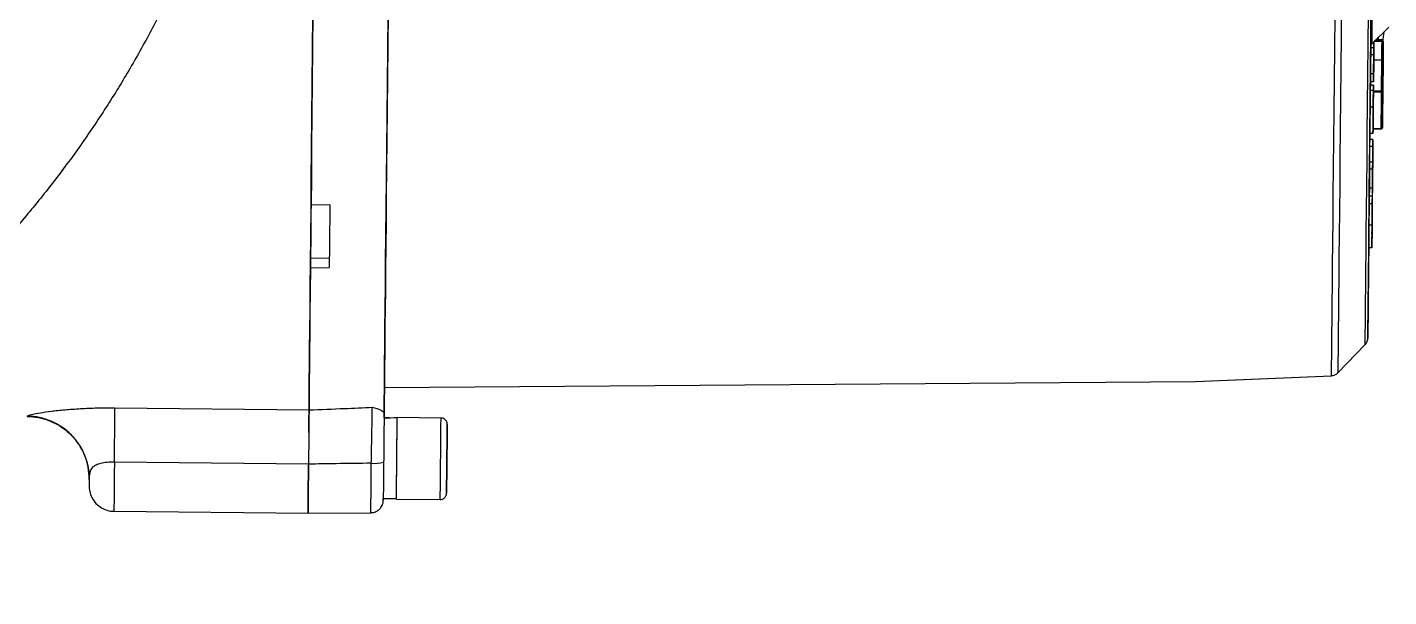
# Model space of a CAD drawing. Header units: millimetres. Extents: x 2448 to 4397, y 790 to 2168.
# Drawn here: x 3273.9 to 3469.7, y 1017.3 to 1099.1 of the extents above; entities that cross this region are included whole.
import ezdxf

# ---------------------------------------------------------------- set-up
doc = ezdxf.new("R2010")
doc.units = ezdxf.units.MM

msp = doc.modelspace()

# ---------------------------------------------------------------- linework, layer by layer
at = {"color": 7, "linetype": 'Continuous', "lineweight": 25}
for p, q in [((3467.055, 1096.193), (3467.077, 1098.408)), ((3467.192, 1096.706), (3469.652, 1099.118)), ((3467.045, 1095.163), (3467.055, 1096.193)), ((3467.505, 1096.189), (3467.055, 1096.193)), ((3467.511, 1096.789), (3467.481, 1093.758)), ((3467.483, 1093.945), (3467.51, 1096.636)), ((3467.495, 1095.158), (3467.505, 1096.189)), ((3467.51, 1096.636), (3467.498, 1095.413)), ((3467.505, 1096.189), (3467.514, 1097.021)), ((3467.514, 1097.021), (3467.508, 1096.432)), ((3467.508, 1096.432), (3467.508, 1096.432)), ((3467.508, 1096.432), (3467.508, 1096.432)), ((3467.514, 1097.016), (3467.511, 1096.789)), ((3468.685, 1097.077), (3467.582, 1097.088)), ((3467.812, 1097.314), (3468.687, 1097.305)), ((3468.687, 1097.309), (3467.816, 1097.317)), ((3468.147, 1097.618), (3468.144, 1097.314)), ((3468.15, 1097.645), (3468.147, 1097.314)), ((3468.687, 1097.305), (3468.687, 1097.309)), ((3467.018, 1092.447), (3467.045, 1095.163)), ((3467.495, 1095.158), (3467.045, 1095.163)), ((3467.468, 1092.442), (3467.495, 1095.158)), ((3467.498, 1095.413), (3467.483, 1093.945)), ((3467.488, 1094.457), (3468.658, 1094.445)), ((3468.614, 1090.006), (3468.658, 1094.445)), ((3468.837, 1094.316), (3468.793, 1089.877)), ((3468.846, 1095.166), (3468.796, 1090.203)), ((3468.842, 1094.784), (3468.819, 1092.494)), ((3468.846, 1095.166), (3468.843, 1094.912)), ((3467.468, 1092.442), (3467.018, 1092.447)), ((3467.484, 1094.063), (3467.457, 1091.283)), ((3467.481, 1093.758), (3467.479, 1093.54)), ((3467.484, 1094.063), (3467.484, 1094.063)), ((3467.484, 1094.063), (3467.484, 1094.063)), ((3467.484, 1094.063), (3467.484, 1094.063)), ((3468.819, 1092.494), (3468.794, 1090.012)), ((3468.817, 1092.303), (3468.794, 1090.012)), ((3468.817, 1092.303), (3468.815, 1092.048)), ((3466.994, 1090.052), (3467.002, 1090.814)), ((3467.002, 1090.814), (3467.007, 1091.287)), ((3467.002, 1090.814), (3467.002, 1090.814)), ((3467.452, 1090.81), (3467.002, 1090.814)), ((3467.452, 1090.81), (3467.002, 1090.814)), ((3467.457, 1091.283), (3467.007, 1091.287)), ((3467.425, 1088.144), (3467.452, 1090.81)), ((3467.452, 1090.81), (3467.452, 1090.81)), ((3467.457, 1091.283), (3467.457, 1091.283)), ((3468.814, 1091.921), (3468.764, 1086.957)), ((3468.815, 1092.112), (3468.791, 1089.63)), ((3468.815, 1092.112), (3468.793, 1089.821)), ((3466.994, 1090.052), (3466.994, 1090.052)), ((3467.444, 1090.048), (3466.994, 1090.052)), ((3467.444, 1090.048), (3466.994, 1090.052)), ((3467.433, 1088.937), (3467.433, 1088.937)), ((3467.44, 1089.648), (3467.435, 1089.158)), ((3467.444, 1090.048), (3467.438, 1089.43)), ((3467.446, 1090.171), (3467.44, 1089.648)), ((3468.612, 1089.778), (3467.442, 1089.79)), ((3467.444, 1090.048), (3467.444, 1090.048)), ((3467.444, 1090.018), (3468.614, 1090.006)), ((3467.446, 1090.171), (3467.446, 1090.171)), ((3468.742, 1084.723), (3468.786, 1089.162)), ((3468.791, 1089.63), (3468.768, 1087.339)), ((3468.795, 1090.075), (3468.793, 1089.821)), ((3467.42, 1087.64), (3466.97, 1087.644)), ((3467.425, 1088.144), (3467.425, 1088.144)), ((3468.767, 1087.212), (3468.764, 1086.957)), ((3467.39, 1084.587), (3468.56, 1084.575)), ((3467.39, 1084.556), (3468.56, 1084.544)), ((3466.924, 1083.014), (3466.924, 1083.014)), ((3467.374, 1083.01), (3466.924, 1083.014)), ((3467.374, 1083.01), (3466.924, 1083.014)), ((3466.925, 1083.014), (3466.933, 1083.879)), ((3467.383, 1083.874), (3466.933, 1083.879)), ((3467.374, 1083.01), (3467.345, 1080.01)), ((3467.374, 1083.01), (3467.374, 1083.01)), ((3466.892, 1079.771), (3466.914, 1081.986)), ((3467.364, 1081.981), (3466.914, 1081.986)), ((3467.342, 1079.767), (3467.364, 1081.981)), ((3467.35, 1080.594), (3467.348, 1080.367)), ((3466.855, 1076.024), (3466.882, 1078.741)), ((3466.882, 1078.741), (3466.892, 1079.771)), ((3467.332, 1078.736), (3466.882, 1078.741)), ((3467.342, 1079.767), (3466.892, 1079.771)), ((3467.305, 1076.02), (3467.332, 1078.736)), ((3467.348, 1080.367), (3467.318, 1077.336)), ((3467.32, 1077.523), (3467.347, 1080.214)), ((3467.334, 1078.991), (3467.32, 1077.523)), ((3467.332, 1078.736), (3467.342, 1079.767)), ((3467.347, 1080.214), (3467.334, 1078.991)), ((3467.345, 1080.01), (3467.345, 1080.01)), ((3467.345, 1080.01), (3467.345, 1080.01)), ((3467.321, 1077.64), (3467.276, 1073.066)), ((3467.318, 1077.336), (3467.316, 1077.118)), ((3467.321, 1077.64), (3467.321, 1077.64)), ((3467.321, 1077.64), (3467.321, 1077.64)), ((3467.321, 1077.64), (3467.321, 1077.64)), ((3467.293, 1074.869), (3466.844, 1074.874)), ((3467.305, 1076.02), (3466.855, 1076.024)), ((3317.423, 1073.632), (3314.722, 1073.559)), ((3467.282, 1073.749), (3466.832, 1073.754)), ((3467.276, 1073.066), (3467.267, 1072.19)), ((3467.275, 1073.028), (3467.281, 1073.595)), ((3466.769, 1067.435), (3466.802, 1070.686)), ((3467.252, 1070.682), (3466.802, 1070.686)), ((3467.219, 1067.431), (3467.252, 1070.682)), ((3467.267, 1072.19), (3467.261, 1071.64)), ((3467.263, 1071.76), (3467.263, 1071.76)), ((3467.247, 1070.19), (3467.22, 1067.431)), ((3467.239, 1069.427), (3467.247, 1070.163)), ((3467.246, 1070.139), (3467.239, 1069.427)), ((3467.239, 1069.427), (3467.239, 1069.427)), ((3467.239, 1069.427), (3467.239, 1069.427)), ((3467.247, 1070.19), (3467.247, 1070.19)), ((3466.646, 1054.983), (3466.77, 1067.435)), ((3467.219, 1067.431), (3466.769, 1067.435)), ((3467.219, 1067.431), (3467.219, 1067.431)), ((3467.22, 1067.431), (3467.22, 1067.431)), ((3467.227, 1068.193), (3467.227, 1068.193)), ((3314.646, 1065.945), (3314.633, 1064.564)), ((3317.346, 1065.918), (3314.646, 1065.945)), ((3314.633, 1064.564), (3317.334, 1064.637)), ((3462.329, 1049.482), (3466.261, 1053.544)), ((3466.644, 1054.791), (3466.646, 1054.983)), ((3325.263, 1047.365), (3441.851, 1048.242)), ((3441.851, 1048.242), (3461.416, 1049.072)), ((3286.532, 1044.464), (3314.431, 1044.187)), ((3325.22, 1043.028), (3325.228, 1043.826)), ((3333.41, 1043.001), (3327.111, 1043.063)), ((3334.252, 1037.142), (3334.279, 1039.842)), ((3334.279, 1039.842), (3334.252, 1037.142)), ((3334.279, 1039.842), (3334.279, 1039.842)), ((3314.354, 1036.392), (3286.455, 1036.669)), ((3334.225, 1034.442), (3334.252, 1037.142)), ((3334.252, 1037.142), (3334.225, 1034.442)), ((3334.252, 1037.142), (3334.252, 1037.142)), ((3334.225, 1034.442), (3334.225, 1034.442)), ((3334.225, 1034.442), (3334.225, 1034.442)), ((3286.385, 1029.616), (3314.284, 1029.339)), ((3325.105, 1031.436), (3325.105, 1031.448)), ((3325.105, 1031.436), (3326.995, 1031.418)), ((3326.994, 1031.364), (3333.294, 1031.301)), ((3314.284, 1029.339), (3323.316, 1029.406))]:
    msp.add_line(p, q, dxfattribs=at)
at = {"color": 7, "linetype": 'Continuous', "lineweight": 25, "flags": 128}
for points in [[(3467.09, 1099.656), (3467.077, 1098.398), (3467.067, 1097.437), (3467.061, 1096.783), (3467.057, 1096.442), (3467.057, 1096.417), (3467.06, 1096.708), (3467.066, 1097.312), (3467.075, 1098.224), (3467.087, 1099.436), (3467.102, 1100.935), (3467.119, 1102.709), (3467.14, 1104.74), (3467.162, 1107.01), (3467.187, 1109.497), (3467.213, 1112.178), (3467.242, 1115.028), (3467.271, 1118.021), (3467.302, 1121.129), (3467.334, 1124.323), (3467.366, 1127.572)], [(3467.498, 1127.597), (3467.465, 1124.209), (3467.432, 1120.885), (3467.4, 1117.659), (3467.369, 1114.563), (3467.34, 1111.63), (3467.312, 1108.891), (3467.288, 1106.372), (3467.265, 1104.101), (3467.245, 1102.101), (3467.228, 1100.393), (3467.214, 1098.994), (3467.204, 1097.918), (3467.196, 1097.177), (3467.193, 1096.779), (3467.192, 1096.706)], [(3325.228, 1043.826), (3325.235, 1044.587), (3325.246, 1045.677), (3325.26, 1047.091), (3325.277, 1048.824), (3325.298, 1050.87), (3325.321, 1053.22), (3325.347, 1055.866), (3325.376, 1058.798), (3325.408, 1062.005), (3325.442, 1065.474), (3325.479, 1069.193), (3325.518, 1073.148), (3325.56, 1077.324), (3325.603, 1081.705), (3325.649, 1086.274), (3325.696, 1091.014), (3325.744, 1095.908), (3325.794, 1100.937), (3325.845, 1106.082), (3325.897, 1111.324), (3325.95, 1116.642), (3326.004, 1122.018)], [(3314.431, 1044.187), (3314.442, 1045.301), (3314.456, 1046.739), (3314.473, 1048.496), (3314.494, 1050.565), (3314.517, 1052.939), (3314.544, 1055.609), (3314.573, 1058.565), (3314.605, 1061.795), (3314.64, 1065.288), (3314.677, 1069.03), (3314.716, 1073.008), (3314.758, 1077.206), (3314.802, 1081.609), (3314.847, 1086.2), (3314.895, 1090.962), (3314.943, 1095.877), (3314.994, 1100.928), (3315.045, 1106.094), (3315.097, 1111.356), (3315.15, 1116.696)], [(3315.148, 1116.51), (3315.096, 1111.273), (3315.045, 1106.109), (3314.995, 1101.039), (3314.946, 1096.079), (3314.898, 1091.249), (3314.851, 1086.565), (3314.806, 1082.045), (3314.763, 1077.704), (3314.722, 1073.559)], [(3462.857, 1102.706), (3462.809, 1097.941), (3462.763, 1093.307), (3462.719, 1088.823), (3462.676, 1084.505), (3462.635, 1080.372), (3462.596, 1076.441), (3462.559, 1072.726), (3462.524, 1069.244), (3462.492, 1066.008), (3462.463, 1063.03), (3462.436, 1060.324), (3462.412, 1057.9), (3462.391, 1055.767), (3462.373, 1053.935), (3462.358, 1052.41), (3462.346, 1051.2), (3462.337, 1050.308), (3462.331, 1049.738), (3462.329, 1049.493), (3462.329, 1049.482)], [(3325.797, 1101.252), (3325.75, 1096.467), (3325.704, 1091.816), (3325.659, 1087.317), (3325.616, 1082.985), (3325.575, 1078.839), (3325.536, 1074.893), (3325.499, 1071.163), (3325.464, 1067.662), (3325.432, 1064.405), (3325.402, 1061.403), (3325.375, 1058.668), (3325.351, 1056.21), (3325.329, 1054.038), (3325.31, 1052.161), (3325.295, 1050.586), (3325.282, 1049.318), (3325.273, 1048.364), (3325.267, 1047.725), (3325.264, 1047.405), (3325.263, 1047.365)], [(3461.416, 1049.072), (3461.416, 1049.08), (3461.418, 1049.307), (3461.424, 1049.848), (3461.432, 1050.702), (3461.444, 1051.865), (3461.458, 1053.332), (3461.476, 1055.098), (3461.496, 1057.156), (3461.519, 1059.497), (3461.545, 1062.114), (3461.574, 1064.995), (3461.605, 1068.13), (3461.638, 1071.506), (3461.674, 1075.111), (3461.712, 1078.93), (3461.752, 1082.948), (3461.793, 1087.15), (3461.837, 1091.52), (3461.882, 1096.041), (3461.928, 1100.695)], [(3466.261, 1053.544), (3466.261, 1053.551), (3466.263, 1053.779), (3466.269, 1054.329), (3466.277, 1055.2), (3466.289, 1056.386), (3466.304, 1057.884), (3466.321, 1059.687), (3466.342, 1061.787), (3466.366, 1064.176), (3466.392, 1066.843), (3466.421, 1069.777), (3466.453, 1072.967), (3466.487, 1076.398), (3466.523, 1080.055), (3466.562, 1083.925), (3466.602, 1087.989), (3466.644, 1092.232), (3466.688, 1096.636), (3466.733, 1101.181)], [(3467.107, 1101.53), (3467.063, 1097.04), (3467.02, 1092.69), (3466.978, 1088.498), (3466.938, 1084.483), (3466.9, 1080.66), (3466.864, 1077.047), (3466.831, 1073.657), (3466.799, 1070.507), (3466.771, 1067.608), (3466.745, 1064.973), (3466.721, 1062.613), (3466.701, 1060.538), (3466.683, 1058.757), (3466.668, 1057.278), (3466.657, 1056.105), (3466.648, 1055.245), (3466.643, 1054.702), (3466.641, 1054.476), (3466.641, 1054.469)], [(3468.679, 1096.537), (3468.836, 1097.424), (3468.972, 1098.451)], [(3468.658, 1094.445), (3468.661, 1094.713), (3468.664, 1095.01), (3468.667, 1095.33), (3468.671, 1095.668), (3468.674, 1096.018), (3468.678, 1096.373), (3468.681, 1096.729), (3468.685, 1097.077)], [(3468.687, 1097.305), (3468.687, 1097.3), (3468.687, 1097.285), (3468.686, 1097.262), (3468.686, 1097.232), (3468.686, 1097.197), (3468.685, 1097.158), (3468.685, 1097.118), (3468.685, 1097.077)], [(3468.793, 1089.9), (3468.808, 1091.324), (3468.821, 1092.697), (3468.834, 1093.964), (3468.845, 1095.071), (3468.854, 1095.972), (3468.86, 1096.631), (3468.864, 1097.021), (3468.865, 1097.124)], [(3468.865, 1097.124), (3468.861, 1096.752), (3468.858, 1096.373), (3468.854, 1095.993), (3468.85, 1095.62), (3468.847, 1095.26), (3468.843, 1094.918), (3468.84, 1094.602), (3468.837, 1094.316)], [(3468.843, 1094.912), (3468.843, 1094.898), (3468.843, 1094.883), (3468.843, 1094.866), (3468.843, 1094.848), (3468.842, 1094.831), (3468.842, 1094.814), (3468.842, 1094.798), (3468.842, 1094.784)], [(3468.846, 1095.166), (3468.846, 1095.177), (3468.846, 1095.186), (3468.846, 1095.191), (3468.846, 1095.193), (3468.846, 1095.191), (3468.846, 1095.186), (3468.846, 1095.177), (3468.846, 1095.166)], [(3468.817, 1092.303), (3468.817, 1092.314), (3468.817, 1092.322), (3468.818, 1092.327), (3468.818, 1092.329), (3468.818, 1092.327), (3468.817, 1092.322), (3468.817, 1092.314), (3468.817, 1092.303)], [(3468.815, 1092.048), (3468.815, 1092.034), (3468.814, 1092.019), (3468.814, 1092.002), (3468.814, 1091.984), (3468.814, 1091.967), (3468.814, 1091.95), (3468.814, 1091.934), (3468.814, 1091.921)], [(3468.56, 1084.575), (3468.566, 1085.111), (3468.571, 1085.683), (3468.577, 1086.289), (3468.584, 1086.927), (3468.59, 1087.597), (3468.597, 1088.296), (3468.605, 1089.024), (3468.612, 1089.778)], [(3468.614, 1090.006), (3468.614, 1089.982), (3468.614, 1089.956), (3468.614, 1089.927), (3468.613, 1089.896), (3468.613, 1089.865), (3468.613, 1089.835), (3468.612, 1089.805), (3468.612, 1089.778)], [(3468.793, 1089.877), (3468.789, 1089.858), (3468.779, 1089.839), (3468.762, 1089.821), (3468.74, 1089.806), (3468.712, 1089.794), (3468.681, 1089.785), (3468.647, 1089.78), (3468.612, 1089.778)], [(3468.793, 1089.877), (3468.786, 1089.13), (3468.778, 1088.409), (3468.772, 1087.716), (3468.765, 1087.053), (3468.759, 1086.42), (3468.753, 1085.82), (3468.747, 1085.254), (3468.742, 1084.723)], [(3468.786, 1089.162), (3468.789, 1089.412), (3468.791, 1089.623), (3468.792, 1089.79), (3468.794, 1089.911), (3468.794, 1089.983), (3468.794, 1090.005)], [(3468.793, 1089.821), (3468.792, 1089.81), (3468.792, 1089.801), (3468.792, 1089.796), (3468.792, 1089.794), (3468.792, 1089.796), (3468.792, 1089.801), (3468.792, 1089.81), (3468.793, 1089.821)], [(3468.794, 1090.005), (3468.794, 1090.005), (3468.794, 1089.977), (3468.793, 1089.9)], [(3468.796, 1090.203), (3468.796, 1090.189), (3468.796, 1090.173), (3468.796, 1090.157), (3468.796, 1090.139), (3468.795, 1090.121), (3468.795, 1090.105), (3468.795, 1090.089), (3468.795, 1090.075)], [(3468.764, 1086.957), (3468.764, 1086.946), (3468.764, 1086.938), (3468.764, 1086.933), (3468.764, 1086.931), (3468.764, 1086.933), (3468.764, 1086.938), (3468.764, 1086.946), (3468.764, 1086.957)], [(3468.768, 1087.339), (3468.768, 1087.325), (3468.768, 1087.31), (3468.767, 1087.293), (3468.767, 1087.275), (3468.767, 1087.258), (3468.767, 1087.241), (3468.767, 1087.225), (3468.767, 1087.212)], [(3468.56, 1084.575), (3468.56, 1084.56), (3468.56, 1084.55), (3468.56, 1084.545), (3468.56, 1084.544)], [(3314.722, 1073.577), (3314.712, 1072.57), (3314.701, 1071.414), (3314.689, 1070.278), (3314.678, 1069.163), (3314.668, 1068.069), (3314.657, 1066.996), (3314.646, 1065.945)], [(3317.423, 1073.632), (3317.411, 1072.439), (3317.399, 1071.264), (3317.388, 1070.109), (3317.377, 1068.974), (3317.366, 1067.859), (3317.355, 1066.764), (3317.344, 1065.69), (3317.334, 1064.637)], [(3314.633, 1064.564), (3314.599, 1061.185), (3314.568, 1058.062), (3314.54, 1055.205), (3314.514, 1052.625), (3314.492, 1050.33), (3314.472, 1048.33), (3314.455, 1046.631), (3314.441, 1045.24), (3314.431, 1044.161)], [(3466.641, 1054.469), (3466.642, 1054.57), (3466.644, 1054.791)], [(3325.264, 1047.365), (3325.261, 1047.091), (3325.247, 1045.677), (3325.236, 1044.587), (3325.228, 1043.826)], [(3286.455, 1036.669), (3286.469, 1038.076), (3286.482, 1039.419), (3286.495, 1040.666), (3286.506, 1041.784), (3286.515, 1042.745), (3286.523, 1043.525), (3286.529, 1044.102), (3286.532, 1044.464)], [(3314.431, 1044.187), (3314.427, 1043.825), (3314.422, 1043.247), (3314.414, 1042.468), (3314.404, 1041.507), (3314.393, 1040.389), (3314.381, 1039.142), (3314.368, 1037.798), (3314.354, 1036.392)], [(3314.399, 1040.939), (3314.404, 1041.463), (3314.414, 1042.419), (3314.421, 1043.193), (3314.427, 1043.766), (3314.431, 1044.122)], [(3326.994, 1031.364), (3326.994, 1031.374), (3326.997, 1031.609), (3327.002, 1032.147), (3327.01, 1032.958), (3327.02, 1033.999), (3327.033, 1035.213), (3327.046, 1036.534), (3327.059, 1037.893), (3327.072, 1039.214), (3327.084, 1040.428), (3327.095, 1041.468), (3327.103, 1042.279), (3327.108, 1042.817), (3327.111, 1043.053), (3327.111, 1043.063)], [(3326.995, 1031.418), (3326.995, 1031.444), (3326.998, 1031.729), (3327.004, 1032.314), (3327.012, 1033.166), (3327.023, 1034.241), (3327.035, 1035.477), (3327.048, 1036.809), (3327.062, 1038.163), (3327.075, 1039.465), (3327.087, 1040.643), (3327.096, 1041.635), (3327.104, 1042.384), (3327.108, 1042.851), (3327.109, 1042.949)], [(3333.294, 1031.301), (3333.294, 1031.311), (3333.296, 1031.547), (3333.302, 1032.085), (3333.31, 1032.896), (3333.32, 1033.936), (3333.332, 1035.15), (3333.345, 1036.472), (3333.359, 1037.83), (3333.372, 1039.152), (3333.384, 1040.365), (3333.394, 1041.406), (3333.402, 1042.217), (3333.408, 1042.755), (3333.41, 1042.991), (3333.41, 1043.001)], [(3334.301, 1042.091), (3334.301, 1042.092), (3334.3, 1041.923), (3334.295, 1041.429), (3334.287, 1040.642), (3334.277, 1039.617), (3334.265, 1038.423), (3334.252, 1037.142), (3334.239, 1035.861), (3334.227, 1034.667), (3334.217, 1033.642), (3334.21, 1032.855), (3334.205, 1032.361), (3334.203, 1032.192)], [(3286.455, 1036.669), (3286.439, 1035.055), (3286.424, 1033.551), (3286.411, 1032.221), (3286.4, 1031.122), (3286.392, 1030.3), (3286.387, 1029.791), (3286.385, 1029.616), (3286.385, 1029.616)], [(3314.284, 1029.339), (3314.284, 1029.339), (3314.285, 1029.513), (3314.29, 1030.022), (3314.299, 1030.844), (3314.309, 1031.944), (3314.323, 1033.274), (3314.338, 1034.778), (3314.354, 1036.392)], [(3314.353, 1036.376), (3314.337, 1034.763), (3314.322, 1033.26), (3314.309, 1031.932), (3314.298, 1030.834), (3314.29, 1030.015), (3314.285, 1029.51), (3314.284, 1029.339)], [(3323.316, 1029.406), (3323.318, 1029.58), (3323.323, 1030.094), (3323.331, 1030.925), (3323.342, 1032.036), (3323.356, 1033.379), (3323.371, 1034.893), (3323.387, 1036.511)], [(3325.157, 1036.663), (3325.142, 1035.215), (3325.129, 1033.888), (3325.118, 1032.762), (3325.11, 1031.906), (3325.104, 1031.371), (3325.104, 1031.369)], [(3334.203, 1032.213), (3334.205, 1032.361), (3334.21, 1032.855), (3334.217, 1033.642), (3334.228, 1034.667), (3334.239, 1035.861), (3334.252, 1037.142)], [(3325.103, 1031.225), (3325.104, 1031.371), (3325.105, 1031.436)], [(3325.104, 1031.369), (3325.103, 1031.188), (3325.103, 1031.225)]]:
    msp.add_lwpolyline(points, dxfattribs=at)
at = {"color": 7, "linetype": 'Continuous', "lineweight": 25}
for centre, radius, start, end in [((3468.728, 1097.281), 0.208, 257.87023, 310.97044), ((3468.685, 1097.126), 0.18, 359.44321, 89.44317), ((3468.679, 1094.286), 0.161, 10.85333, 97.4799), ((3468.635, 1089.847), 0.161, 10.85333, 97.4799), ((3468.562, 1084.724), 0.18, 269.4307, 359.43204), ((3468.576, 1084.741), 0.167, 264.58095, 353.57411), ((3273.833, 1034.269), 8.998, 359.44329, 89.44332), ((3287.764, 1043.124), 13.845, 179.41066, 179.57279), ((3323.867, 1041.303), 4.816, 264.27272, 285.53399)]:
    msp.add_arc(centre, radius, start, end, dxfattribs=at)
for centre, start_param, end_param in [((3327.052, 1037.213), 1.5707963, 1.7601929), ((3325.163, 1037.232), 1.4765243, 1.5707963)]:
    msp.add_ellipse(centre, major_axis=(10.039, -0.1), ratio=0.577345, start_param=start_param, end_param=end_param, dxfattribs=at)
for points, knots in [([(3004.749, 1193.304), (3004.581, 1192.123), (3004.103, 1188.762), (3003.535, 1183.195), (3003.134, 1176.603), (3003.021, 1170), (3003.191, 1163.399), (3003.646, 1156.81), (3004.383, 1150.248), (3005.403, 1143.723), (3006.702, 1137.248), (3008.28, 1130.836), (3010.131, 1124.497), (3012.254, 1118.243), (3014.644, 1112.087), (3017.297, 1106.04), (3020.208, 1100.112), (3023.371, 1094.315), (3026.781, 1088.66), (3030.432, 1083.156), (3034.316, 1077.815), (3038.426, 1072.646), (3042.755, 1067.659), (3047.294, 1062.863), (3052.036, 1058.267), (3056.972, 1053.879), (3062.091, 1049.708), (3067.386, 1045.761), (3072.845, 1042.045), (3078.46, 1038.568), (3084.219, 1035.336), (3090.112, 1032.355), (3096.127, 1029.63), (3102.254, 1027.167), (3108.482, 1024.97), (3114.799, 1023.043), (3121.192, 1021.39), (3127.651, 1020.014), (3134.163, 1018.917), (3140.717, 1018.101), (3147.299, 1017.568), (3153.898, 1017.319), (3160.502, 1017.355), (3167.098, 1017.674), (3173.674, 1018.278), (3180.219, 1019.164), (3186.719, 1020.331), (3193.162, 1021.776), (3199.538, 1023.498), (3205.833, 1025.492), (3212.037, 1027.756), (3218.138, 1030.285), (3224.124, 1033.074), (3229.984, 1036.118), (3235.708, 1039.412), (3241.285, 1042.949), (3246.704, 1046.723), (3251.956, 1050.726), (3257.031, 1054.952), (3261.919, 1059.393), (3266.611, 1064.04), (3271.099, 1068.884), (3275.374, 1073.918), (3279.428, 1079.13), (3283.255, 1084.513), (3286.846, 1090.055), (3290.195, 1095.747), (3293.296, 1101.577), (3296.143, 1107.536), (3298.731, 1113.611), (3301.055, 1119.793), (3303.111, 1126.069), (3304.894, 1132.427), (3306.402, 1138.856), (3307.632, 1145.345), (3308.582, 1151.88), (3309.249, 1158.45), (3309.633, 1165.043), (3309.733, 1171.646), (3309.548, 1178.247), (3309.079, 1184.834), (3308.327, 1191.395), (3307.293, 1197.918), (3305.98, 1204.39), (3304.389, 1210.799), (3302.523, 1217.134), (3300.387, 1223.383), (3297.984, 1229.534), (3295.318, 1235.576), (3292.394, 1241.497), (3289.218, 1247.287), (3285.796, 1252.935), (3282.133, 1258.43), (3278.238, 1263.763), (3274.117, 1268.923), (3269.777, 1273.901), (3265.227, 1278.687), (3260.475, 1283.273), (3255.53, 1287.65), (3250.402, 1291.811), (3245.099, 1295.746), (3239.631, 1299.45), (3234.009, 1302.915), (3228.243, 1306.134), (3222.344, 1309.102), (3216.322, 1311.814), (3210.19, 1314.264), (3203.957, 1316.447), (3197.637, 1318.361), (3191.24, 1320), (3184.778, 1321.362), (3178.263, 1322.445), (3171.708, 1323.247), (3165.125, 1323.765), (3158.525, 1324), (3151.921, 1323.95), (3145.326, 1323.616), (3138.751, 1322.999), (3132.209, 1322.099), (3125.711, 1320.918), (3119.271, 1319.458), (3112.899, 1317.723), (3106.608, 1315.715), (3100.409, 1313.437), (3094.314, 1310.895), (3088.334, 1308.093), (3082.48, 1305.037), (3076.763, 1301.731), (3071.194, 1298.182), (3065.783, 1294.396), (3060.54, 1290.381), (3055.474, 1286.144), (3050.596, 1281.693), (3045.914, 1277.036), (3041.436, 1272.182), (3037.172, 1267.139), (3033.129, 1261.918), (3029.314, 1256.527), (3025.735, 1250.977), (3022.398, 1245.278), (3019.31, 1239.441), (3016.476, 1233.476), (3013.901, 1227.395), (3011.59, 1221.208), (3009.548, 1214.928), (3007.778, 1208.566), (3006.286, 1202.133), (3005.324, 1197.034), (3004.868, 1194.081), (3004.749, 1193.304)], [0, 0, 0, 0, 0.00371707, 0.01057073, 0.01742476, 0.02427878, 0.03113281, 0.03798684, 0.04484087, 0.0516949, 0.05854893, 0.06540296, 0.07225699, 0.07911102, 0.08596505, 0.09281907, 0.0996731, 0.10652713, 0.11338116, 0.12023519, 0.12708922, 0.13394325, 0.14079728, 0.14765131, 0.15450534, 0.16135937, 0.1682134, 0.17506743, 0.18192146, 0.18877549, 0.19562952, 0.20248355, 0.20933758, 0.21619161, 0.22304564, 0.22989967, 0.2367537, 0.24360773, 0.25046176, 0.25731579, 0.26416982, 0.27102385, 0.27787788, 0.28473191, 0.29158594, 0.29843997, 0.305294, 0.31214803, 0.31900206, 0.32585609, 0.33271012, 0.33956415, 0.34641818, 0.35327221, 0.36012624, 0.36698027, 0.3738343, 0.38068833, 0.38754236, 0.39439639, 0.40125042, 0.40810445, 0.41495848, 0.42181251, 0.42866653, 0.43552056, 0.44237459, 0.44922862, 0.45608265, 0.46293668, 0.46979071, 0.47664474, 0.48349877, 0.4903528, 0.49720683, 0.50406086, 0.51091488, 0.51776891, 0.52462294, 0.53147697, 0.538331, 0.54518503, 0.55203906, 0.55889309, 0.56574712, 0.57260114, 0.57945517, 0.5863092, 0.59316323, 0.60001726, 0.60687129, 0.61372532, 0.62057935, 0.62743338, 0.63428741, 0.64114144, 0.64799547, 0.6548495, 0.66170352, 0.66855755, 0.67541158, 0.68226561, 0.68911964, 0.69597367, 0.7028277, 0.70968173, 0.71653576, 0.72338979, 0.73024382, 0.73709785, 0.74395188, 0.75080591, 0.75765994, 0.76451397, 0.771368, 0.77822203, 0.78507606, 0.79193009, 0.79878412, 0.80563816, 0.81249219, 0.81934622, 0.82620025, 0.83305428, 0.83990831, 0.84676234, 0.85361637, 0.8604704, 0.86732443, 0.87417846, 0.88103249, 0.88788652, 0.89474054, 0.90159457, 0.9084486, 0.91530263, 0.92215666, 0.92901069, 0.93586472, 0.94271875, 0.94957278, 0.95642681, 0.96328084, 0.97013487, 0.9769889, 0.98384293, 0.99069696, 0.99755098, 1, 1, 1, 1]), ([(3286.277, 1132.783), (3286.265, 1132.74), (3285.719, 1130.698), (3284.388, 1126.731), (3282.266, 1120.903), (3279.847, 1115.189), (3277.177, 1109.589), (3274.251, 1104.117), (3271.078, 1098.786), (3267.664, 1093.605), (3264.017, 1088.586), (3260.143, 1083.74), (3256.051, 1079.076), (3251.749, 1074.605), (3247.248, 1070.336), (3242.555, 1066.277), (3237.681, 1062.437), (3232.637, 1058.825), (3227.432, 1055.448), (3222.078, 1052.313), (3216.586, 1049.427), (3210.967, 1046.795), (3205.234, 1044.424), (3199.398, 1042.318), (3193.472, 1040.481), (3187.467, 1038.918), (3181.398, 1037.632), (3175.276, 1036.625), (3169.114, 1035.9), (3162.925, 1035.458), (3156.723, 1035.3), (3150.52, 1035.426), (3144.329, 1035.837), (3138.164, 1036.53), (3132.036, 1037.506), (3125.96, 1038.761), (3119.948, 1040.294), (3114.013, 1042.1), (3108.166, 1044.177), (3102.42, 1046.517), (3096.792, 1049.126), (3091.714, 1051.733), (3088.581, 1053.582), (3087.229, 1054.38)], [0, 0, 0, 0, 0.0005527, 0.0256902, 0.0508276, 0.0759651, 0.1011026, 0.1262401, 0.1513776, 0.1765151, 0.2016526, 0.2267901, 0.2519275, 0.277065, 0.3022025, 0.32734, 0.3524775, 0.377615, 0.4027524, 0.4278899, 0.4530274, 0.4781649, 0.5033024, 0.5284399, 0.5535773, 0.5787148, 0.6038523, 0.6289898, 0.6541273, 0.6792648, 0.7044022, 0.7295397, 0.7546772, 0.7798147, 0.8049522, 0.8300897, 0.8552271, 0.8803646, 0.9055021, 0.9306396, 0.9557771, 0.9809145, 1, 1, 1, 1]), ([(3467.508, 1096.432), (3467.509, 1096.542), (3467.511, 1096.75), (3467.513, 1096.934), (3467.514, 1097.021)], [0, 0, 0, 0, 0.5299346, 1, 1, 1, 1]), ([(3467.007, 1091.287), (3467.008, 1091.458), (3467.012, 1091.801), (3467.015, 1092.168), (3467.017, 1092.341), (3467.018, 1092.447)], [0, 0, 0, 0, 0.277759, 0.5582123, 1, 1, 1, 1]), ([(3467.457, 1091.283), (3467.458, 1091.453), (3467.462, 1091.796), (3467.465, 1092.164), (3467.467, 1092.336), (3467.468, 1092.442)], [0, 0, 0, 0, 0.277759, 0.5582123, 1, 1, 1, 1]), ([(3467.476, 1093.256), (3467.476, 1093.263), (3467.476, 1093.277), (3467.479, 1093.579), (3467.482, 1093.879), (3467.484, 1094.063)], [0, 0, 0, 0, 0.2808814, 0.5588569, 1, 1, 1, 1]), ([(3467.479, 1093.54), (3467.478, 1093.459), (3467.477, 1093.314), (3467.476, 1093.274), (3467.476, 1093.256)], [0, 0, 0, 0, 0.5603886, 1, 1, 1, 1]), ([(3467.452, 1090.81), (3467.451, 1090.709), (3467.449, 1090.508), (3467.447, 1090.284), (3467.445, 1090.167), (3467.445, 1090.17), (3467.446, 1090.171)], [0, 0, 0, 0, 0.1867494, 0.3723338, 0.5591229, 1, 1, 1, 1]), ([(3466.97, 1087.644), (3466.975, 1088.099), (3466.983, 1088.912), (3466.991, 1089.704), (3466.994, 1090.052)], [0, 0, 0, 0, 0.55991543, 1, 1, 1, 1]), ([(3467.435, 1089.158), (3467.432, 1088.815), (3467.426, 1088.202), (3467.419, 1087.508), (3467.416, 1087.202)], [0, 0, 0, 0, 0.559112, 1, 1, 1, 1]), ([(3467.418, 1087.434), (3467.42, 1087.651), (3467.425, 1088.083), (3467.43, 1088.649), (3467.433, 1088.91), (3467.433, 1088.928), (3467.433, 1088.937)], [0, 0, 0, 0, 0.2811486, 0.5595012, 0.7791204, 1, 1, 1, 1]), ([(3467.438, 1089.43), (3467.437, 1089.35), (3467.436, 1089.19), (3467.431, 1088.74), (3467.425, 1088.136), (3467.421, 1087.753), (3467.419, 1087.561)], [0, 0, 0, 0, 0.28076842, 0.55963245, 0.77936115, 1, 1, 1, 1]), ([(3467.42, 1087.64), (3467.425, 1088.095), (3467.433, 1088.908), (3467.441, 1089.699), (3467.444, 1090.048)], [0, 0, 0, 0, 0.5599154, 1, 1, 1, 1]), ([(3467.433, 1088.937), (3467.433, 1088.934), (3467.433, 1088.928), (3467.433, 1088.873), (3467.429, 1088.543), (3467.427, 1088.277), (3467.425, 1088.144)], [0, 0, 0, 0, 0.2814958, 0.5616084, 0.7793283, 1, 1, 1, 1]), ([(3466.933, 1083.879), (3466.933, 1083.918), (3466.934, 1083.998), (3466.942, 1084.808), (3466.956, 1086.158), (3466.965, 1087.149), (3466.97, 1087.644)], [0, 0, 0, 0, 0.2808621, 0.5603944, 0.779988, 1, 1, 1, 1]), ([(3467.383, 1083.874), (3467.383, 1083.914), (3467.384, 1083.993), (3467.392, 1084.803), (3467.405, 1086.153), (3467.415, 1087.144), (3467.42, 1087.64)], [0, 0, 0, 0, 0.2808621, 0.5603944, 0.779988, 1, 1, 1, 1]), ([(3467.416, 1087.202), (3467.411, 1086.665), (3467.403, 1085.857), (3467.394, 1084.979), (3467.388, 1084.336), (3467.383, 1083.931), (3467.383, 1083.893), (3467.383, 1083.874)], [0, 0, 0, 0, 0.2489102, 0.3740533, 0.4992899, 0.7492242, 1, 1, 1, 1]), ([(3467.419, 1087.561), (3467.417, 1087.349), (3467.413, 1086.925), (3467.406, 1086.179), (3467.4, 1085.591), (3467.397, 1085.276), (3467.397, 1085.247), (3467.396, 1085.232)], [0, 0, 0, 0, 0.12500994, 0.24998629, 0.4986889, 0.74914013, 1, 1, 1, 1]), ([(3467.396, 1085.232), (3467.397, 1085.245), (3467.397, 1085.269), (3467.399, 1085.521), (3467.405, 1086.052), (3467.412, 1086.797), (3467.416, 1087.221), (3467.418, 1087.434)], [0, 0, 0, 0, 0.2509733, 0.5016441, 0.7501459, 0.874991, 1, 1, 1, 1]), ([(3466.914, 1081.986), (3466.915, 1082.077), (3466.916, 1082.203), (3466.921, 1082.625), (3466.923, 1082.884), (3466.924, 1083.014)], [0, 0, 0, 0, 0.5606419, 0.7798878, 1, 1, 1, 1]), ([(3467.364, 1081.981), (3467.365, 1082.072), (3467.366, 1082.199), (3467.371, 1082.621), (3467.373, 1082.88), (3467.374, 1083.01)], [0, 0, 0, 0, 0.5606419, 0.7798878, 1, 1, 1, 1]), ([(3467.345, 1080.01), (3467.346, 1080.118), (3467.348, 1080.333), (3467.351, 1080.631), (3467.352, 1080.799), (3467.352, 1080.806), (3467.353, 1080.81)], [0, 0, 0, 0, 0.2811955, 0.5607077, 0.7796524, 1, 1, 1, 1]), ([(3467.353, 1080.81), (3467.352, 1080.789), (3467.352, 1080.752), (3467.351, 1080.642), (3467.35, 1080.594)], [0, 0, 0, 0, 0.559614, 1, 1, 1, 1]), ([(3467.313, 1076.834), (3467.313, 1076.841), (3467.313, 1076.854), (3467.316, 1077.157), (3467.319, 1077.456), (3467.321, 1077.64)], [0, 0, 0, 0, 0.2808814, 0.5588569, 1, 1, 1, 1]), ([(3467.316, 1077.118), (3467.315, 1077.037), (3467.314, 1076.892), (3467.313, 1076.852), (3467.313, 1076.834)], [0, 0, 0, 0, 0.56038863, 1, 1, 1, 1]), ([(3466.831, 1073.599), (3466.832, 1073.761), (3466.835, 1073.986), (3466.839, 1074.47), (3466.842, 1074.739), (3466.844, 1074.874)], [0, 0, 0, 0, 0.5601529, 0.7798676, 1, 1, 1, 1]), ([(3466.844, 1074.874), (3466.845, 1075.043), (3466.849, 1075.382), (3466.852, 1075.747), (3466.854, 1075.919), (3466.855, 1076.024)], [0, 0, 0, 0, 0.2779893, 0.5583685, 1, 1, 1, 1]), ([(3467.281, 1073.595), (3467.282, 1073.74), (3467.284, 1073.956), (3467.289, 1074.41), (3467.292, 1074.716), (3467.293, 1074.869)], [0, 0, 0, 0, 0.5008588, 0.7500558, 1, 1, 1, 1]), ([(3467.293, 1074.869), (3467.295, 1075.038), (3467.299, 1075.378), (3467.302, 1075.743), (3467.304, 1075.915), (3467.305, 1076.02)], [0, 0, 0, 0, 0.2779893, 0.5583685, 1, 1, 1, 1]), ([(3466.802, 1070.686), (3466.805, 1071.049), (3466.813, 1071.775), (3466.821, 1072.667), (3466.827, 1073.252), (3466.832, 1073.676), (3466.832, 1073.723), (3466.832, 1073.754)], [0, 0, 0, 0, 0.2507387, 0.5006348, 0.6258254, 0.7509246, 1, 1, 1, 1]), ([(3467.252, 1070.682), (3467.255, 1071.046), (3467.263, 1071.769), (3467.271, 1072.659), (3467.277, 1073.245), (3467.28, 1073.552), (3467.282, 1073.717), (3467.282, 1073.738), (3467.282, 1073.749)], [0, 0, 0, 0, 0.2506607, 0.4979437, 0.6250501, 0.7485035, 0.8630456, 1, 1, 1, 1]), ([(3467.282, 1073.749), (3467.282, 1073.722), (3467.281, 1073.67), (3467.277, 1073.241), (3467.271, 1072.578), (3467.265, 1072.049), (3467.263, 1071.76)], [0, 0, 0, 0, 0.2597473, 0.4988551, 0.7262382, 1, 1, 1, 1]), ([(3467.263, 1071.76), (3467.264, 1071.905), (3467.267, 1072.187), (3467.271, 1072.646), (3467.274, 1072.874), (3467.275, 1073.028)], [0, 0, 0, 0, 0.254228, 0.4964433, 1, 1, 1, 1]), ([(3467.261, 1071.64), (3467.26, 1071.482), (3467.258, 1071.284), (3467.254, 1070.902), (3467.251, 1070.577), (3467.248, 1070.316), (3467.246, 1070.139)], [0, 0, 0, 0, 0.5004629, 0.6280323, 0.7495371, 1, 1, 1, 1]), ([(3467.247, 1070.163), (3467.25, 1070.452), (3467.254, 1070.888), (3467.259, 1071.441), (3467.263, 1071.804), (3467.266, 1072.091), (3467.268, 1072.346), (3467.269, 1072.373), (3467.269, 1072.391)], [0, 0, 0, 0, 0.2508102, 0.3774947, 0.5007393, 0.621995, 0.7507204, 1, 1, 1, 1]), ([(3467.269, 1072.391), (3467.269, 1072.375), (3467.268, 1072.35), (3467.266, 1072.128), (3467.264, 1071.868), (3467.26, 1071.537), (3467.255, 1071.039), (3467.251, 1070.641), (3467.249, 1070.379)], [0, 0, 0, 0, 0.24891284, 0.37712767, 0.49941414, 0.62031968, 0.74974895, 1, 1, 1, 1]), ([(3467.249, 1070.379), (3467.247, 1070.22), (3467.244, 1069.903), (3467.241, 1069.586), (3467.239, 1069.427)], [0, 0, 0, 0, 0.5000661, 1, 1, 1, 1]), ([(3467.239, 1069.427), (3467.239, 1069.42), (3467.239, 1069.412), (3467.241, 1069.55), (3467.241, 1069.635), (3467.244, 1069.844), (3467.246, 1070.051), (3467.247, 1070.19)], [0, 0, 0, 0, 0.50044501, 0.56652681, 0.62576581, 0.75032225, 1, 1, 1, 1]), ([(3467.227, 1068.193), (3467.227, 1068.191), (3467.227, 1068.188), (3467.227, 1068.156), (3467.225, 1068.016), (3467.223, 1067.778), (3467.221, 1067.57), (3467.219, 1067.431)], [0, 0, 0, 0, 0.2497875, 0.4986891, 0.623422, 0.7479725, 1, 1, 1, 1]), ([(3467.22, 1067.431), (3467.221, 1067.569), (3467.223, 1067.777), (3467.225, 1068.018), (3467.227, 1068.225), (3467.227, 1068.207), (3467.227, 1068.193)], [0, 0, 0, 0, 0.2507793, 0.3764347, 0.5002315, 1, 1, 1, 1]), ([(3466.292, 1053.581), (3466.35, 1053.651), (3466.46, 1053.786), (3466.559, 1054.004), (3466.612, 1054.19), (3466.633, 1054.321), (3466.639, 1054.399), (3466.64, 1054.43), (3466.64, 1054.442), (3466.641, 1054.45), (3466.641, 1054.458), (3466.641, 1054.467), (3466.641, 1054.471), (3466.641, 1054.513), (3466.642, 1054.611), (3466.644, 1054.779), (3466.644, 1054.798)], [0, 0, 0, 0, 0.0344957, 0.0657008, 0.0902899, 0.1077667, 0.1163873, 0.119361, 0.121526, 0.1241664, 0.1287797, 0.1401269, 0.1869016, 0.3751289, 0.9328429, 1, 1, 1, 1]), ([(3461.428, 1049.09), (3461.56, 1049.102), (3461.826, 1049.125), (3462.143, 1049.299), (3462.292, 1049.456), (3462.35, 1049.516)], [0, 0, 0, 0, 0.3778621, 0.761117, 1, 1, 1, 1]), ([(3273.92, 1043.266), (3273.952, 1043.3), (3274.013, 1043.364), (3274.637, 1043.543), (3275.741, 1043.754), (3277.334, 1043.984), (3279.299, 1044.197), (3281.554, 1044.36), (3283.997, 1044.465), (3285.687, 1044.465), (3286.532, 1044.464)], [0, 0, 0, 0, 0.1322114, 0.2501448, 0.3749998, 0.5003474, 0.6240193, 0.7496755, 0.8748059, 1, 1, 1, 1]), ([(3314.431, 1044.161), (3316.129, 1044.232), (3319.162, 1044.357), (3322.195, 1044.481), (3323.529, 1044.536)], [0, 0, 0, 0, 0.56, 1, 1, 1, 1]), ([(3323.387, 1036.511), (3323.406, 1037.477), (3323.443, 1039.408), (3323.489, 1041.875), (3323.521, 1043.755), (3323.526, 1044.276), (3323.529, 1044.536)], [0, 0, 0, 0, 0.2500471, 0.50006, 0.7503071, 1, 1, 1, 1]), ([(3323.529, 1044.536), (3323.966, 1044.409), (3324.837, 1044.155), (3325.098, 1043.935), (3325.228, 1043.826)], [0, 0, 0, 0, 0.5024427, 1, 1, 1, 1]), ([(3325.228, 1043.826), (3325.223, 1043.284), (3325.212, 1042.203), (3325.193, 1040.328), (3325.175, 1038.467), (3325.163, 1037.266), (3325.157, 1036.663)], [0, 0, 0, 0, 0.28061732, 0.55957402, 0.77911945, 1, 1, 1, 1]), ([(3273.922, 1043.196), (3274.077, 1043.204), (3274.755, 1043.237), (3275.921, 1043.013), (3277.337, 1042.562), (3278.587, 1041.908), (3279.664, 1041.122), (3280.565, 1040.24), (3281.291, 1039.304), (3281.852, 1038.354), (3282.261, 1037.428), (3282.536, 1036.563), (3282.702, 1035.796), (3282.788, 1035.159), (3282.821, 1034.692), (3282.829, 1034.405), (3282.83, 1034.273), (3282.83, 1034.23), (3282.83, 1034.204), (3282.83, 1034.184), (3282.83, 1034.179), (3282.83, 1034.176)], [0, 0, 0, 0, 0.0324071, 0.1421817, 0.2455285, 0.3433869, 0.4361669, 0.5239523, 0.6065781, 0.6836457, 0.7545047, 0.8182136, 0.873502, 0.9187895, 0.9523627, 0.9721326, 0.978147, 0.981881, 0.985648, 0.9915272, 1, 1, 1, 1]), ([(3334.252, 1037.142), (3334.254, 1037.348), (3334.26, 1037.949), (3334.27, 1038.926), (3334.28, 1039.984), (3334.289, 1040.883), (3334.296, 1041.556), (3334.301, 1042.016), (3334.301, 1042.035), (3334.301, 1042.096), (3334.301, 1042.098), (3334.301, 1042.103), (3334.301, 1042.125), (3334.298, 1042.194), (3334.275, 1042.346), (3334.193, 1042.555), (3334.02, 1042.776), (3333.77, 1042.935), (3333.542, 1043.015), (3333.417, 1042.994), (3333.399, 1042.991)], [0, 0, 0, 0, 0.0675423, 0.1967645, 0.3262114, 0.4556596, 0.5851081, 0.7145579, 0.8440517, 0.8450999, 0.8456018, 0.8460873, 0.8469714, 0.8530116, 0.8685976, 0.8971977, 0.9254347, 0.9587536, 0.993939, 1, 1, 1, 1]), ([(3286.455, 1036.669), (3286.09, 1036.663), (3285.39, 1036.652), (3284.487, 1036.5), (3283.815, 1036.268), (3283.168, 1035.886), (3282.839, 1035.122), (3282.833, 1034.502), (3282.83, 1034.181)], [0, 0, 0, 0, 0.1409314, 0.2700554, 0.3897768, 0.5017607, 0.7422812, 1, 1, 1, 1]), ([(3323.387, 1036.511), (3321.7, 1036.486), (3318.689, 1036.442), (3315.678, 1036.396), (3314.353, 1036.376)], [0, 0, 0, 0, 0.56, 1, 1, 1, 1]), ([(3282.831, 1034.315), (3282.83, 1034.189), (3282.826, 1033.814), (3282.823, 1033.447), (3282.822, 1033.348), (3282.821, 1033.304)], [0, 0, 0, 0, 0.2181535, 0.6544723, 1, 1, 1, 1]), ([(3282.821, 1033.304), (3282.821, 1033.285), (3282.821, 1033.256), (3282.821, 1033.253), (3282.821, 1033.248), (3282.821, 1033.246), (3282.821, 1033.235), (3282.821, 1033.221), (3282.821, 1033.157), (3282.826, 1032.97), (3282.874, 1032.488), (3283.088, 1031.745), (3283.605, 1030.897), (3284.337, 1030.222), (3285.203, 1029.798), (3285.901, 1029.599), (3286.306, 1029.637), (3286.394, 1029.645)], [0, 0, 0, 0, 0.0379848, 0.0608955, 0.0737106, 0.0798516, 0.0812041, 0.0828647, 0.0876902, 0.1121154, 0.1750245, 0.3237372, 0.4859164, 0.6553925, 0.8019085, 0.9568749, 1, 1, 1, 1]), ([(3333.29, 1031.307), (3333.303, 1031.305), (3333.423, 1031.284), (3333.634, 1031.352), (3333.867, 1031.485), (3334.021, 1031.646), (3334.116, 1031.803), (3334.168, 1031.942), (3334.192, 1032.052), (3334.201, 1032.126), (3334.202, 1032.167), (3334.203, 1032.182), (3334.203, 1032.186), (3334.203, 1032.187), (3334.203, 1032.189), (3334.203, 1032.191), (3334.203, 1032.195), (3334.203, 1032.187), (3334.203, 1032.214), (3334.203, 1032.217)], [0, 0, 0, 0, 0.0205574, 0.1977745, 0.3374749, 0.4543965, 0.5528727, 0.6330759, 0.6938809, 0.734149, 0.7548365, 0.7583518, 0.760434, 0.7625012, 0.7657208, 0.7726304, 0.7956673, 0.9812549, 1, 1, 1, 1]), ([(3323.303, 1029.422), (3323.337, 1029.417), (3323.584, 1029.38), (3324.004, 1029.525), (3324.456, 1029.796), (3324.755, 1030.118), (3324.938, 1030.431), (3325.038, 1030.706), (3325.083, 1030.921), (3325.098, 1031.065), (3325.102, 1031.142), (3325.102, 1031.172), (3325.102, 1031.178), (3325.102, 1031.181), (3325.102, 1031.184), (3325.103, 1031.186), (3325.103, 1031.191), (3325.103, 1031.189), (3325.103, 1031.23), (3325.103, 1031.244)], [0, 0, 0, 0, 0.029908, 0.2167049, 0.3647905, 0.4890511, 0.5935679, 0.6783903, 0.7422543, 0.7840118, 0.8050218, 0.8085613, 0.8104429, 0.8121192, 0.8146107, 0.8197009, 0.835472, 0.944157, 1, 1, 1, 1])]:
    msp.add_open_spline(points, degree=3, knots=knots, dxfattribs=at)

doc.saveas('drawing.dxf')
